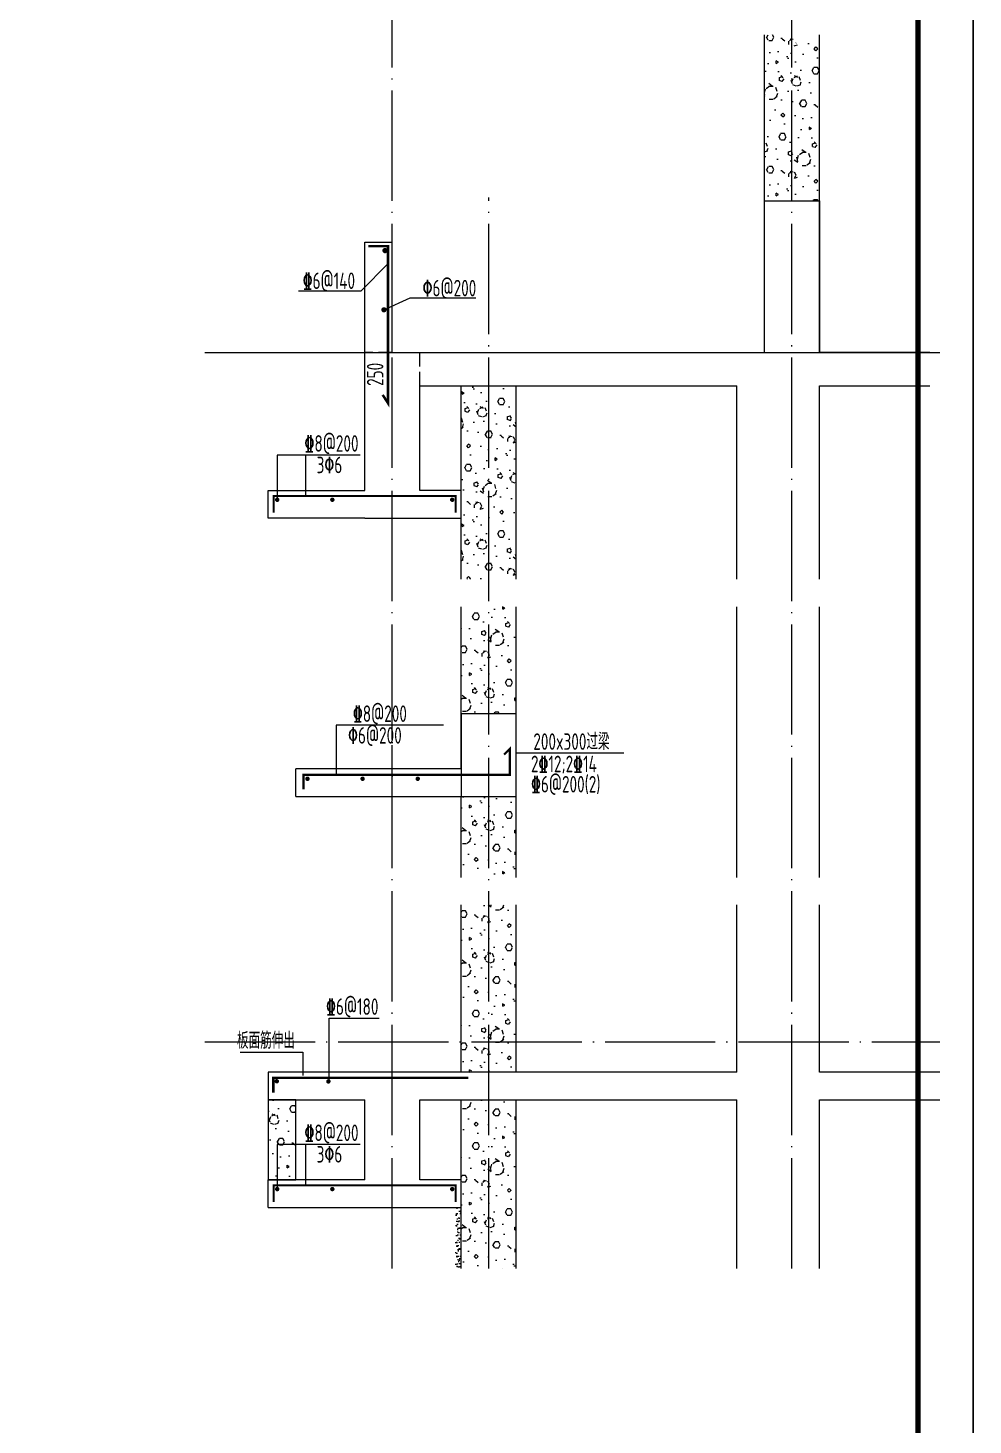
# Model space of a CAD drawing. Extents: x 5874492 to 7194610, y -939842 to -279257.
# Drawn here: x 6063812 to 6067241, y -761879 to -756813 of the extents above; entities that cross this region are included whole.
import ezdxf
from ezdxf.enums import TextEntityAlignment as Align

# ---------------------------------------------------------------- set-up
doc = ezdxf.new("R2010")
doc.units = 0
doc.header["$LTSCALE"] = 1000
doc.linetypes.add('DASH', pattern=[0.35, 0.25, -0.1])
doc.linetypes.add('DOTE', pattern=[2.42, 2, -0.2, 0.02, -0.2])
for name, color, linetype, lineweight in [('A-大样-填充', 8, 'Continuous', 9), ('A-轴线-塔楼', 1, 'DOTE', 9), ('A-轴线-隔墙', 41, 'DOTE', 9), ('S-墙柱-REIN', 1, 'Continuous', 20), ('S-大样-DIM', 3, 'Continuous', 20), ('S-大样-HATCH', 251, 'Continuous', 20), ('S-大样-REIN', 1, 'Continuous', 20), ('S-大样-实线', 2, 'Continuous', 20), ('S-大样-文字', 7, 'Continuous', 20), ('S-大样-虚线', 4, 'DASH', 20), ('S-通用-TEXT', 7, 'Continuous', 20)]:
    doc.layers.add(name, color=color, linetype=linetype, lineweight=lineweight)
doc.layers.add('Y-云图图框', color=7, linetype='Continuous')
doc.styles.add('_YT_Name', font='', dxfattribs={"width": 0.8})
doc.styles.add('_YT_Sign_Text', font='ros.shx', dxfattribs={"width": 0.8, "bigfont": 'hztxt.shx'})
doc.styles.get("Standard").update_dxf_attribs({"font": 'gbenor.shx', "bigfont": 'gbcbig.shx'})
doc.styles.add('TSSD_Rein', font='tssdeng.shx', dxfattribs={"width": 0.7, "bigfont": 'hztxt.shx'})
doc.styles.get('_YT_Name').set_extended_font_data('SimHei')
pattern_1 = [(0, (5312650.78, -1533809.2), (120, 240), [0, -240]), (0, (5312510.38, -1533841.6), (120, 240), [0, -240]), (0, (5312588.38, -1533844), (120, 240), [0, -240]), (0, (5312673.58, -1533773.2), (120, 240), [0, -240]), (0, (5312573.98, -1533856), (120, 240), [0, -240]), (0, (5312697.58, -1533622), (120, 240), [0, -240]), (0, (5312624.38, -1533641.2), (120, 240), [0, -240]), (0, (5312662.78, -1533671.2), (120, 240), [0, -240]), (0, (5312467.18, -1533676), (120, 240), [0, -240]), (0, (5312584.78, -1533686.8), (120, 240), [0, -240]), (0, (5312539.18, -1533748), (120, 240), [0, -240]), (0, (5312541.58, -1533838), (120, 240), [0, -240]), (0, (5312631.58, -1533847.6), (120, 240), [0, -240]), (0, (5312697.58, -1533742), (120, 240), [0, -240]), (0, (5312473.18, -1533779.2), (120, 240), [0, -240]), (0, (5312493.58, -1533738.4), (120, 240), [0, -240]), (0, (5312587.18, -1533755.2), (120, 240), [0, -240]), (0, (5312553.58, -1533790), (120, 240), [0, -240]), (0, (5312534.38, -1533710.8), (120, 240), [0, -240]), (0, (5312564.38, -1533620.8), (120, 240), [0, -240]), (0, (5312482.78, -1533829.6), (120, 240), [0, -240]), (0, (5312614.78, -1533670), (120, 240), [0, -240]), (0, (5312503.18, -1533666.4), (120, 240), [0, -240]), (0, (5312483.98, -1533635.2), (120, 240), [0, -240]), (130.601294, (5312682.839, -1533697.144), (-599.99999337, 720.00000315), [10.53662, -4414.8444]), (18.434949, (5312665.696, -1533692.573), (599.9999978, 239.9999982), [10.842096, -1507.05116]), (90, (5312665.7, -1533702.86), (120, 240), [10.285714, -469.71426]), (161.565051, (5312675.982, -1533706.287), (-600.000003, 239.9999821), [10.842096, -1507.05116]), (53.1301023, (5312675.98, -1533706.287), (120.0000002, 239.9999999), [11.42857, -1188.5714]), (135, (5312685.125, -1533828.57), (-120.0000145, 239.999984), [9.697464, -669.12504]), (45, (5312671.41, -1533828.57), (119.999999, 239.999999), [9.697464, -669.12504]), (135, (5312678.27, -1533835.43), (-120.0000145, 239.999984), [9.697464, -669.12504]), (45, (5312678.27, -1533835.43), (119.999999, 239.999999), [9.697464, -669.12504]), (116.56505, (5312569.7, -1533667.43), (-2e-05, 479.999987), [12.77753, -255.5506]), (180, (5312563.98, -1533656), (-120, 240), [13.714286, -226.2857]), (63.434949, (5312544.55, -1533667.43), (1e-06, 479.999998), [12.77753, -255.5506]), (116.56505, (5312550.27, -1533678.86), (-2e-05, 479.999987), [12.77753, -255.5506]), (0, (5312550.27, -1533678.86), (120, 240), [13.714286, -226.2857]), (63.434949, (5312563.98, -1533678.86), (1e-06, 479.999998), [12.77753, -255.5506]), (107.102728, (5312659.982, -1533748.573), (-359.99998624, 1200.000001936), [15.54454, -6513.161]), (143.972626, (5312655.41, -1533733.716), (-2279.9999711, 1679.9999981), [15.54454, -3248.808]), (180, (5312642.84, -1533724.57), (-120, 240), [14.85714, -225.14284]), (36.0273733, (5312615.41, -1533733.716), (2279.99998315, 1679.9999819), [15.54454, -3248.808]), (71.565051, (5312610.84, -1533747.43), (360.0000018, 1199.999998), [14.456126, -1503.43712]), (107.102728, (5312615.4105, -1533762.287), (-359.99998624, 1200.000001936), [15.54454, -6513.161]), (143.972626, (5312627.982, -1533771.43), (-2279.9999711, 1679.9999981), [15.54454, -3248.808]), (0, (5312627.98, -1533771.43), (120, 240), [14.85714, -225.14284]), (36.0273733, (5312642.84, -1533771.43), (2279.99998315, 1679.9999819), [15.54454, -3248.808]), (71.565051, (5312655.41, -1533762.287), (360.0000018, 1199.999998), [14.456126, -1503.43712]), (150.255118, (5312662.268, -1533636.573), (-360.00000085, 239.999997), [9.21401, -1925.72784]), (90, (5312654.27, -1533641.14), (120, 240), [9.14286, -470.8571]), (29.7448813, (5312654.268, -1533641.144), (360.0000002, 239.9999989), [9.21401, -1925.72784]), (116.56505, (5312606.27, -1533806.86), (-2e-05, 479.999987), [12.77753, -255.5506]), (168.690067, (5312600.553, -1533795.43), (-1080.0000008, 239.999994), [11.6549, -2435.8742]), (41.1859251, (5312579.982, -1533801.144), (2999.99998182, 2639.99997692), [12.14874, -5090.3208]), (90, (5312579.98, -1533812.57), (120, 240), [11.42857, -468.5714]), (138.814074, (5312589.125, -1533820.573), (-2999.99994668, 2640.00001681), [12.14874, -5090.3208]), (16.6992442, (5312589.125, -1533820.573), (3959.99997021, 1199.99998743), [11.93178, -4999.415]), (60.9453959, (5312600.553, -1533817.144), (119.99999968, 239.99999788), [11.766434, -4930.1358]), (109.983106, (5312505.696, -1533706.287), (-600.00000226, 1679.99999555), [13.3768, -5604.879]), (155.556045, (5312501.125, -1533693.716), (-1560.00000595, 719.99998504), [13.809194, -5786.0526]), (24.4439547, (5312475.982, -1533693.716), (1560.00000078, 719.99999654), [13.809194, -5786.0526]), (70.0168934, (5312471.411, -1533706.287), (600.00000181, 1679.99999583), [13.3768, -5604.879]), (109.983106, (5312475.982, -1533718.858), (-600.00000226, 1679.99999555), [13.3768, -5604.879]), (160.016893, (5312488.553, -1533723.43), (-600.00000035, 239.99998907), [13.3768, -2795.751]), (19.9831065, (5312488.553, -1533723.43), (599.9999967, 239.9999996), [13.3768, -2795.751]), (70.0168934, (5312501.125, -1533718.858), (600.00000181, 1679.99999583), [13.3768, -5604.879]), (122.005383, (5312594.84, -1533728), (-120.0000161, 239.99998775), [10.781693, -2253.3736]), (18.434949, (5312578.84, -1533722.287), (599.9999978, 239.9999982), [10.842096, -1507.05116]), (90, (5312578.84, -1533732.57), (120, 240), [10.285714, -469.71426]), (161.565051, (5312589.125, -1533736), (-600.000003, 239.9999821), [10.842096, -1507.05116]), (54.4623222, (5312589.125, -1533736.001), (839.99999878, 1199.9999982), [9.83123, -4119.2846]), (116.56505, (5312525.12, -1533786.29), (-2e-05, 479.999987), [12.77753, -255.5506]), (180, (5312519.4, -1533774.86), (-120, 240), [12.57143, -227.42856]), (59.0362434, (5312499.982, -1533786.287), (120.0000004, 239.99999884), [13.32789, -2785.5288]), (120.963756, (5312506.84, -1533797.715), (-120.0000164, 239.99998898), [13.32789, -2785.5288]), (0, (5312506.84, -1533797.72), (120, 240), [12.57143, -227.42856]), (63.434949, (5312519.4, -1533797.72), (1e-06, 479.999998), [12.77753, -255.5506])]

# ---------------------------------------------------------------- blocks, each defined once
blk = doc.blocks.new('ECMCTK_A1_竖_单行图名--0')
at = {"color": 4}
blk.add_lwpolyline([(0, 0), (594, 0), (594, 841), (0, 841)], close=True, dxfattribs=at)
at = {"const_width": 1}
blk.add_lwpolyline([(10, 10), (584, 10), (584, 816), (10, 816)], close=True, dxfattribs=at)
at = {"color": 80, "flags": 3}
for tag, height, p in [('YTHQINS', 3, (593.31, 817.5)), ('ECMCKEY', 3, (440.09, 590.57)), ('YTTQINS', 3.75, (595.35, 11.88)), ('YTFRAME', 3, (375.97, 4.92)), ('YTBARCODE_T1', 3, (493.74, 4.57))]:
    blk.add_attdef(tag, text='', height=height, dxfattribs=at).set_placement(p, align=Align.MIDDLE_CENTER)
for tag, height, style, width, p in [('证书编号', 4, '_YT_Sign_Text', 0.8, (461.87, 43.81)), ('审查批准号', 4, '_YT_Sign_Text', 0.8, (514.06, 43.81)), ('工程号', 4, '_YT_Sign_Text', 0.5, (557.08, 44.12)), ('设计单位', 6, '_YT_Name', 0.8, (376.75, 38.6)), ('建设单位', 4, '_YT_Sign_Text', 0.8, (487.96, 36.11)), ('阶段', 4, '_YT_Sign_Text', 0.8, (557.08, 35.81)), ('项目号', 4, '_YT_Sign_Text', 0.5, (575.08, 33.72)), ('项目名称', 4, '_YT_Sign_Text', 0.8, (487.96, 28.11)), ('专业', 4, '_YT_Sign_Text', 0.8, (557.08, 27.31)), ('图纸编号', 4, '_YT_Sign_Text', 0.5, (556.93, 19.36)), ('图纸名称', 4.5, '_YT_Name', 0.8, (488.39, 15.06)), ('出图比例', 4.2, '_YT_Sign_Text', 0.8, (434.82, 11.78)), ('日期', 4, '_YT_Sign_Text', 0.5, (556.88, 12.13)), ('版本号', 4, '_YT_Sign_Text', 0.8, (575.08, 13))]:
    blk.add_attdef(tag, text='', height=height, dxfattribs=dict(style=style, width=width)).set_placement(p, align=Align.CENTER)
at = {"style": '_YT_Sign_Text', "width": 0.8, "flags": 3}
for tag, p, height in [('{审定人}', (358.87, 26.45), 6.24), ('{校对人}', (411.35, 26.53), 6.24), ('[审定人]', (343.95, 27.81), 4.1), ('[校对人]', (395.23, 27.82), 4.1), ('{审核人}', (359.98, 18.44), 6.24), ('{设计人}', (411.48, 18.54), 6.24), ('[审核人]', (344.01, 19.76), 4.1), ('[设计人]', (395.47, 20.21), 4.1), ('[项目负责人]', (343.78, 12.01), 4.1), ('{项目负责人}', (361.28, 10.72), 6.24), ('[专业负责人]', (395.74, 11.77), 4.1), ('{专业负责人}', (411.58, 10.36), 6.24)]:
    blk.add_attdef(tag, p, '', height=height, dxfattribs=at)
at = {"color": 80, "flags": 3}
for tag, p in [('YTBZSIT', (10, 10)), ('EXT_TK_LEFT', (10, 10)), ('YTQRCODE', (304.56, 12.07))]:
    blk.add_attdef(tag, p, '', height=3, dxfattribs=at)
blk = doc.blocks.new('空调板大样')
at = {"layer": 'S-墙柱-REIN', "const_width": 8, "elevation": 0}
blk.add_lwpolyline([(727.8, 133.3), (749, 154.5), (749, 59.6), (0, 59.6), (0, 6.7)], dxfattribs=at)
at = {"layer": 'S-墙柱-REIN', "const_width": 8}
for points in [[(18.5, 45.5, 1), (10.5, 45.5, 1)], [(218.5, 45.5, 1), (210.5, 45.5, 1)], [(418.5, 45.5, 1), (410.5, 45.5, 1)]]:
    blk.add_lwpolyline(points, format="xyb", close=True, dxfattribs=at)
at = {"layer": 'S-大样-实线', "elevation": 0}
blk.add_lwpolyline([(572, -19), (772, -19), (772, 281), (572, 281)], close=True, dxfattribs=at)
at = {"layer": 'S-通用-TEXT'}
blk.add_line((1162.3, 138.3, 0), (773.2, 138.3, 0), dxfattribs=at)
at = {"layer": 'S-通用-TEXT', "elevation": 0}
blk.add_lwpolyline([(507.7, 239.6), (118.6, 239.6), (118.6, 59.6)], dxfattribs=at)
at = {"layer": 'S-通用-TEXT', "style": 'TSSD_Rein', "width": 0.7}
for s, p in [('\x848@200', (179.2, 251.6, 0)), ('\x826@200', (161.7, 172.8, 0)), ('200x300过梁', (833.9, 150.4, 0)), ('2\x8412;2\x8414', (825.3, 69.2, 0)), ('\x846@200(2)', (825.3, -4.3, 0))]:
    blk.add_text(s, height=60, dxfattribs=at).set_placement(p)
blk = doc.blocks.new('20191015.22152046')
at = {"layer": 'S-墙柱-REIN', "ltscale": 0.2, "const_width": 9}
blk.add_lwpolyline([(253.6, 570), (324.8, 570), (324.8, 0), (305.4, 30.4)], dxfattribs=at)
at = {"layer": 'S-大样-REIN', "const_width": 9.5}
for points in [[(309, 553.6, 1), (318.5, 553.6, 1)], [(305.1, 339, 1), (314.6, 339, 1)]]:
    blk.add_lwpolyline(points, format="xyb", close=True, dxfattribs=at)
at = {"layer": 'S-大样-虚线', "ltscale": 0.2}
for points in [[(340, 183.7), (240, 183.7)], [(440, 63.7), (440, 183.7)]]:
    blk.add_lwpolyline(points, dxfattribs=at)
at = {"layer": 'S-通用-TEXT'}
for p, q in [((227.1, 408.3), (324.8, 506.5)), ((0, 408.3), (227.1, 408.3))]:
    blk.add_line(p, q, dxfattribs=at)
blk.add_lwpolyline([(309.8, 339), (404.5, 382.2), (642.9, 382.2)], dxfattribs=at)
at = {"layer": 'S-通用-TEXT', "style": 'TSSD_Rein', "width": 0.7}
for s, p in [('\x846@140', (15, 414.2, 0)), ('\x826@200', (450.1, 387.6, 0))]:
    blk.add_text(s, height=60, dxfattribs=at).set_placement(p)
blk.add_text('250', height=60, rotation=90, dxfattribs=at).set_placement((308, 62.8))
blk = doc.blocks.new('sadfhfdhgfjhgjhgj')
at = {"layer": 'S-大样-REIN', "const_width": 9, "elevation": 0}
blk.add_lwpolyline([(6114407.1, -1579845.8), (6114407.1, -1579791.8), (6115115, -1579791.8), (6115115, -1579791.8), (6115115, -1579791.8)], dxfattribs=at)
at = {"layer": 'S-大样-REIN', "const_width": 8, "elevation": 0}
for points in [[(6114423.6, -1579804, 1), (6114415.6, -1579804, 1)], [(6114610.9, -1579804.7, 1), (6114602.9, -1579804.7, 1)]]:
    blk.add_lwpolyline(points, format="xyb", close=True, dxfattribs=at)
at = {"layer": 'S-大样-文字', "elevation": 0}
for points in [[(6114610.1, -1579802.4), (6114610.1, -1579575.4), (6114791.6, -1579575.4)], [(6114287.3, -1579698.3), (6114514.4, -1579698.3), (6114514.4, -1579783)]]:
    blk.add_lwpolyline(points, dxfattribs=at)
at = {"layer": 'S-大样-文字', "style": 'TSSD_Rein', "width": 0.7}
for s, p in [('\x846@180', (6114598.2, -1579563.3, 0)), ('板面筋伸出', (6114275.3, -1579686.2, 0))]:
    blk.add_text(s, height=60, dxfattribs=at).set_placement(p)

msp = doc.modelspace()

# ---------------------------------------------------------------- hatches: boundary and pattern name
at = {"layer": 'A-大样-填充', "ltscale": 0.5}
h = msp.add_hatch(dxfattribs=at)
h.set_pattern_fill('加气混凝土', color=256, scale=20)
h.set_pattern_definition([(0, (5309683.28, -1539749.7), (120, 240), [0, -240]), (0, (5309542.88, -1539782.1), (120, 240), [0, -240]), (0, (5309620.88, -1539784.5), (120, 240), [0, -240]), (0, (5309706.08, -1539713.7), (120, 240), [0, -240]), (0, (5309606.48, -1539796.5), (120, 240), [0, -240]), (0, (5309730.08, -1539562.5), (120, 240), [0, -240]), (0, (5309656.88, -1539581.7), (120, 240), [0, -240]), (0, (5309695.28, -1539611.7), (120, 240), [0, -240]), (0, (5309499.68, -1539616.5), (120, 240), [0, -240]), (0, (5309617.28, -1539627.3), (120, 240), [0, -240]), (0, (5309571.68, -1539688.5), (120, 240), [0, -240]), (0, (5309574.08, -1539778.5), (120, 240), [0, -240]), (0, (5309664.08, -1539788.1), (120, 240), [0, -240]), (0, (5309730.08, -1539682.5), (120, 240), [0, -240]), (0, (5309505.68, -1539719.7), (120, 240), [0, -240]), (0, (5309526.08, -1539678.9), (120, 240), [0, -240]), (0, (5309619.68, -1539695.7), (120, 240), [0, -240]), (0, (5309586.08, -1539730.5), (120, 240), [0, -240]), (0, (5309566.88, -1539651.3), (120, 240), [0, -240]), (0, (5309596.88, -1539561.3), (120, 240), [0, -240]), (0, (5309515.28, -1539770.1), (120, 240), [0, -240]), (0, (5309647.28, -1539610.5), (120, 240), [0, -240]), (0, (5309535.68, -1539606.9), (120, 240), [0, -240]), (0, (5309516.48, -1539575.7), (120, 240), [0, -240]), (130.601294, (5309715.339, -1539637.644), (-599.99999337, 720.00000315), [10.53662, -4414.8444]), (18.4349488, (5309698.196, -1539633.073), (599.9999978, 239.9999982), [10.842096, -1507.05116]), (90, (5309698.2, -1539643.36), (120, 240), [10.285714, -469.71426]), (161.565051, (5309708.482, -1539646.787), (-600.000003, 239.9999821), [10.842096, -1507.05116]), (53.1301023, (5309708.48, -1539646.787), (120.0000002, 239.9999999), [11.42857, -1188.5714]), (135, (5309717.625, -1539769.07), (-120.0000145, 239.999984), [9.697464, -669.12504]), (45, (5309703.91, -1539769.07), (119.999999, 239.999999), [9.697464, -669.12504]), (135, (5309710.77, -1539775.93), (-120.0000145, 239.999984), [9.697464, -669.12504]), (45, (5309710.77, -1539775.93), (119.999999, 239.999999), [9.697464, -669.12504]), (116.56505, (5309602.2, -1539607.93), (-2e-05, 479.999987), [12.77753, -255.5506]), (180, (5309596.48, -1539596.5), (-120, 240), [13.714286, -226.2857]), (63.434949, (5309577.05, -1539607.93), (1e-06, 479.999998), [12.77753, -255.5506]), (116.56505, (5309582.77, -1539619.36), (-2e-05, 479.999987), [12.77753, -255.5506]), (0, (5309582.77, -1539619.36), (120, 240), [13.714286, -226.2857]), (63.434949, (5309596.48, -1539619.36), (1e-06, 479.999998), [12.77753, -255.5506]), (107.102728, (5309692.482, -1539689.073), (-359.99998624, 1200.000001936), [15.54454, -6513.161]), (143.972626, (5309687.91, -1539674.215), (-2279.9999711, 1679.9999981), [15.54454, -3248.808]), (180, (5309675.34, -1539665.07), (-120, 240), [14.85714, -225.14284]), (36.0273733, (5309647.91, -1539674.215), (2279.99998315, 1679.9999819), [15.54454, -3248.808]), (71.565051, (5309643.34, -1539687.93), (360.0000018, 1199.999998), [14.456126, -1503.43712]), (107.102728, (5309647.9105, -1539702.787), (-359.99998624, 1200.000001936), [15.54454, -6513.161]), (143.972626, (5309660.482, -1539711.93), (-2279.9999711, 1679.9999981), [15.54454, -3248.808]), (0, (5309660.48, -1539711.93), (120, 240), [14.85714, -225.14284]), (36.0273733, (5309675.339, -1539711.93), (2279.99998315, 1679.9999819), [15.54454, -3248.808]), (71.565051, (5309687.91, -1539702.787), (360.0000018, 1199.999998), [14.456126, -1503.43712]), (150.255118, (5309694.768, -1539577.073), (-360.00000085, 239.999997), [9.21401, -1925.72784]), (90, (5309686.77, -1539581.64), (120, 240), [9.14286, -470.8571]), (29.7448813, (5309686.768, -1539581.644), (360.0000002, 239.9999989), [9.21401, -1925.72784]), (116.56505, (5309638.77, -1539747.36), (-2e-05, 479.999987), [12.77753, -255.5506]), (168.690067, (5309633.053, -1539735.93), (-1080.0000008, 239.999994), [11.6549, -2435.8742]), (41.1859251, (5309612.482, -1539741.644), (2999.99998182, 2639.99997692), [12.14874, -5090.3208]), (90, (5309612.48, -1539753.07), (120, 240), [11.42857, -468.5714]), (138.814074, (5309621.625, -1539761.073), (-2999.99994668, 2640.00001681), [12.14874, -5090.3208]), (16.6992442, (5309621.625, -1539761.073), (3959.99997021, 1199.99998743), [11.93178, -4999.415]), (60.9453959, (5309633.053, -1539757.644), (119.99999968, 239.99999788), [11.766434, -4930.1358]), (109.983106, (5309538.196, -1539646.787), (-600.00000226, 1679.99999555), [13.3768, -5604.879]), (155.556045, (5309533.625, -1539634.215), (-1560.00000595, 719.99998504), [13.809194, -5786.0526]), (24.4439547, (5309508.482, -1539634.215), (1560.00000078, 719.99999654), [13.809194, -5786.0526]), (70.0168934, (5309503.911, -1539646.787), (600.00000181, 1679.99999583), [13.3768, -5604.879]), (109.983106, (5309508.482, -1539659.358), (-600.00000226, 1679.99999555), [13.3768, -5604.879]), (160.016893, (5309521.053, -1539663.93), (-600.00000035, 239.99998907), [13.3768, -2795.751]), (19.9831065, (5309521.053, -1539663.93), (599.9999967, 239.9999996), [13.3768, -2795.751]), (70.0168934, (5309533.625, -1539659.358), (600.00000181, 1679.99999583), [13.3768, -5604.879]), (122.005383, (5309627.34, -1539668.5), (-120.0000161, 239.99998775), [10.781693, -2253.3736]), (18.4349488, (5309611.34, -1539662.787), (599.9999978, 239.9999982), [10.842096, -1507.05116]), (90, (5309611.34, -1539673.07), (120, 240), [10.285714, -469.71426]), (161.565051, (5309621.625, -1539676.5), (-600.000003, 239.9999821), [10.842096, -1507.05116]), (54.4623222, (5309621.625, -1539676.501), (839.99999878, 1199.9999982), [9.83123, -4119.2846]), (116.56505, (5309557.62, -1539726.79), (-2e-05, 479.999987), [12.77753, -255.5506]), (180, (5309551.9, -1539715.36), (-120, 240), [12.57143, -227.42856]), (59.0362434, (5309532.482, -1539726.787), (120.0000004, 239.99999884), [13.32789, -2785.5288]), (120.963756, (5309539.34, -1539738.215), (-120.0000164, 239.99998898), [13.32789, -2785.5288]), (0, (5309539.34, -1539738.22), (120, 240), [12.57143, -227.42856]), (63.434949, (5309551.9, -1539738.22), (1e-06, 479.999998), [12.77753, -255.5506])])
h.paths.add_polyline_path([(6066684, -756837.6), (6066609.4, -756837.6), (6066594.5, -756879.6), (6066587.1, -756837.6), (6066484, -756837.6), (6066484, -757440.1), (6066684, -757440.1)])
h = msp.add_hatch(dxfattribs=at)
h.set_pattern_fill('加气混凝土', color=256, scale=20)
h.set_pattern_definition([(0, (5309383.28, -1539749.7), (120, 240), [0, -240]), (0, (5309242.88, -1539782.1), (120, 240), [0, -240]), (0, (5309320.88, -1539784.5), (120, 240), [0, -240]), (0, (5309406.08, -1539713.7), (120, 240), [0, -240]), (0, (5309306.48, -1539796.5), (120, 240), [0, -240]), (0, (5309430.08, -1539562.5), (120, 240), [0, -240]), (0, (5309356.88, -1539581.7), (120, 240), [0, -240]), (0, (5309395.28, -1539611.7), (120, 240), [0, -240]), (0, (5309199.68, -1539616.5), (120, 240), [0, -240]), (0, (5309317.28, -1539627.3), (120, 240), [0, -240]), (0, (5309271.68, -1539688.5), (120, 240), [0, -240]), (0, (5309274.08, -1539778.5), (120, 240), [0, -240]), (0, (5309364.08, -1539788.1), (120, 240), [0, -240]), (0, (5309430.08, -1539682.5), (120, 240), [0, -240]), (0, (5309205.68, -1539719.7), (120, 240), [0, -240]), (0, (5309226.08, -1539678.9), (120, 240), [0, -240]), (0, (5309319.68, -1539695.7), (120, 240), [0, -240]), (0, (5309286.08, -1539730.5), (120, 240), [0, -240]), (0, (5309266.88, -1539651.3), (120, 240), [0, -240]), (0, (5309296.88, -1539561.3), (120, 240), [0, -240]), (0, (5309215.28, -1539770.1), (120, 240), [0, -240]), (0, (5309347.28, -1539610.5), (120, 240), [0, -240]), (0, (5309235.68, -1539606.9), (120, 240), [0, -240]), (0, (5309216.48, -1539575.7), (120, 240), [0, -240]), (130.601294, (5309415.339, -1539637.644), (-599.99999337, 720.00000315), [10.53662, -4414.8444]), (18.4349488, (5309398.196, -1539633.073), (599.9999978, 239.9999982), [10.842096, -1507.05116]), (90, (5309398.2, -1539643.36), (120, 240), [10.285714, -469.71426]), (161.565051, (5309408.482, -1539646.787), (-600.000003, 239.9999821), [10.842096, -1507.05116]), (53.1301023, (5309408.48, -1539646.787), (120.0000002, 239.9999999), [11.42857, -1188.5714]), (135, (5309417.625, -1539769.07), (-120.0000145, 239.999984), [9.697464, -669.12504]), (45, (5309403.91, -1539769.07), (119.999999, 239.999999), [9.697464, -669.12504]), (135, (5309410.77, -1539775.93), (-120.0000145, 239.999984), [9.697464, -669.12504]), (45, (5309410.77, -1539775.93), (119.999999, 239.999999), [9.697464, -669.12504]), (116.56505, (5309302.2, -1539607.93), (-2e-05, 479.999987), [12.77753, -255.5506]), (180, (5309296.48, -1539596.5), (-120, 240), [13.714286, -226.2857]), (63.434949, (5309277.05, -1539607.93), (1e-06, 479.999998), [12.77753, -255.5506]), (116.56505, (5309282.77, -1539619.36), (-2e-05, 479.999987), [12.77753, -255.5506]), (0, (5309282.77, -1539619.36), (120, 240), [13.714286, -226.2857]), (63.434949, (5309296.48, -1539619.36), (1e-06, 479.999998), [12.77753, -255.5506]), (107.102728, (5309392.482, -1539689.073), (-359.99998624, 1200.000001936), [15.54454, -6513.161]), (143.972626, (5309387.91, -1539674.216), (-2279.9999711, 1679.9999981), [15.54454, -3248.808]), (180, (5309375.34, -1539665.07), (-120, 240), [14.85714, -225.14284]), (36.0273733, (5309347.91, -1539674.216), (2279.99998315, 1679.9999819), [15.54454, -3248.808]), (71.565051, (5309343.34, -1539687.93), (360.0000018, 1199.999998), [14.456126, -1503.43712]), (107.102728, (5309347.9105, -1539702.787), (-359.99998624, 1200.000001936), [15.54454, -6513.161]), (143.972626, (5309360.482, -1539711.93), (-2279.9999711, 1679.9999981), [15.54454, -3248.808]), (0, (5309360.48, -1539711.93), (120, 240), [14.85714, -225.14284]), (36.0273733, (5309375.339, -1539711.93), (2279.99998315, 1679.9999819), [15.54454, -3248.808]), (71.565051, (5309387.91, -1539702.787), (360.0000018, 1199.999998), [14.456126, -1503.43712]), (150.255118, (5309394.768, -1539577.073), (-360.00000085, 239.999997), [9.21401, -1925.72784]), (90, (5309386.77, -1539581.64), (120, 240), [9.14286, -470.8571]), (29.7448813, (5309386.768, -1539581.644), (360.0000002, 239.9999989), [9.21401, -1925.72784]), (116.56505, (5309338.77, -1539747.36), (-2e-05, 479.999987), [12.77753, -255.5506]), (168.690067, (5309333.053, -1539735.93), (-1080.0000008, 239.999994), [11.6549, -2435.8742]), (41.1859251, (5309312.482, -1539741.644), (2999.99998182, 2639.99997692), [12.14874, -5090.3208]), (90, (5309312.48, -1539753.07), (120, 240), [11.42857, -468.5714]), (138.814074, (5309321.625, -1539761.073), (-2999.99994668, 2640.00001681), [12.14874, -5090.3208]), (16.6992442, (5309321.625, -1539761.073), (3959.99997021, 1199.99998743), [11.93178, -4999.415]), (60.9453959, (5309333.053, -1539757.644), (119.99999968, 239.99999788), [11.766434, -4930.1358]), (109.983106, (5309238.196, -1539646.787), (-600.00000226, 1679.99999555), [13.3768, -5604.879]), (155.556045, (5309233.625, -1539634.216), (-1560.00000595, 719.99998504), [13.809194, -5786.0526]), (24.4439547, (5309208.482, -1539634.216), (1560.00000078, 719.99999654), [13.809194, -5786.0526]), (70.0168934, (5309203.911, -1539646.787), (600.00000181, 1679.99999583), [13.3768, -5604.879]), (109.983106, (5309208.482, -1539659.358), (-600.00000226, 1679.99999555), [13.3768, -5604.879]), (160.016893, (5309221.053, -1539663.93), (-600.00000035, 239.99998907), [13.3768, -2795.751]), (19.9831065, (5309221.053, -1539663.93), (599.9999967, 239.9999996), [13.3768, -2795.751]), (70.0168934, (5309233.625, -1539659.358), (600.00000181, 1679.99999583), [13.3768, -5604.879]), (122.005383, (5309327.34, -1539668.5), (-120.0000161, 239.99998775), [10.781693, -2253.3736]), (18.4349488, (5309311.34, -1539662.787), (599.9999978, 239.9999982), [10.842096, -1507.05116]), (90, (5309311.34, -1539673.07), (120, 240), [10.285714, -469.71426]), (161.565051, (5309321.625, -1539676.5), (-600.000003, 239.9999821), [10.842096, -1507.05116]), (54.4623222, (5309321.625, -1539676.501), (839.99999878, 1199.9999982), [9.83123, -4119.2846]), (116.56505, (5309257.62, -1539726.79), (-2e-05, 479.999987), [12.77753, -255.5506]), (180, (5309251.9, -1539715.36), (-120, 240), [12.57143, -227.42856]), (59.0362434, (5309232.482, -1539726.787), (120.0000004, 239.99999884), [13.32789, -2785.5288]), (120.963756, (5309239.34, -1539738.215), (-120.0000164, 239.99998898), [13.32789, -2785.5288]), (0, (5309239.34, -1539738.22), (120, 240), [12.57143, -227.42856]), (63.434949, (5309251.9, -1539738.22), (1e-06, 479.999998), [12.77753, -255.5506])])
h.paths.add_polyline_path([(6065584, -758110.1), (6065384, -758110.1), (6065384, -758811.6), (6065584, -758811.6)], flags=17)
h = msp.add_hatch(dxfattribs=at)
h.set_pattern_fill('加气混凝土', color=256, scale=20)
h.set_pattern_definition(pattern_1)
h.paths.add_polyline_path([(6065384, -759299.5), (6065584, -759299.5), (6065584, -759500.1), (6065584, -759500.1), (6065584, -758911.6), (6065384, -758911.6)])
h = msp.add_hatch(dxfattribs=at)
h.set_pattern_fill('加气混凝土', color=256, scale=20)
h.set_pattern_definition(pattern_1)
h.paths.add_polyline_path([(6065584, -759600.1), (6065384, -759600.1), (6065384, -759893.1), (6065584, -759893.1)])
h = msp.add_hatch(dxfattribs=at)
h.set_pattern_fill('加气混凝土', color=256, scale=20)
h.set_pattern_definition(pattern_1)
h.paths.add_polyline_path([(6065384, -760600.1), (6065584, -760600.1), (6065584, -759993.1), (6065384, -759993.1)], flags=17)
h = msp.add_hatch(dxfattribs=at)
h.set_pattern_fill('加气混凝土', color=256, scale=20)
h.set_pattern_definition([(0, (5338268.48, -1535355.14), (120, 240), [0, -240]), (0, (5338128.08, -1535387.54), (120, 240), [0, -240]), (0, (5338206.08, -1535389.94), (120, 240), [0, -240]), (0, (5338291.28, -1535319.14), (120, 240), [0, -240]), (0, (5338191.68, -1535401.94), (120, 240), [0, -240]), (0, (5338315.28, -1535167.94), (120, 240), [0, -240]), (0, (5338242.08, -1535187.14), (120, 240), [0, -240]), (0, (5338280.48, -1535217.14), (120, 240), [0, -240]), (0, (5338084.88, -1535221.94), (120, 240), [0, -240]), (0, (5338202.48, -1535232.74), (120, 240), [0, -240]), (0, (5338156.88, -1535293.94), (120, 240), [0, -240]), (0, (5338159.28, -1535383.94), (120, 240), [0, -240]), (0, (5338249.28, -1535393.54), (120, 240), [0, -240]), (0, (5338315.28, -1535287.94), (120, 240), [0, -240]), (0, (5338090.88, -1535325.14), (120, 240), [0, -240]), (0, (5338111.28, -1535284.34), (120, 240), [0, -240]), (0, (5338204.88, -1535301.14), (120, 240), [0, -240]), (0, (5338171.28, -1535335.94), (120, 240), [0, -240]), (0, (5338152.08, -1535256.74), (120, 240), [0, -240]), (0, (5338182.08, -1535166.74), (120, 240), [0, -240]), (0, (5338100.48, -1535375.54), (120, 240), [0, -240]), (0, (5338232.48, -1535215.94), (120, 240), [0, -240]), (0, (5338120.88, -1535212.34), (120, 240), [0, -240]), (0, (5338101.68, -1535181.14), (120, 240), [0, -240]), (130.601294, (5338300.539, -1535243.087), (-599.99999337, 720.00000315), [10.53662, -4414.8444]), (18.434949, (5338283.396, -1535238.515), (599.9999978, 239.9999982), [10.842096, -1507.05116]), (90, (5338283.4, -1535248.8), (120, 240), [10.285714, -469.71426]), (161.565051, (5338293.68, -1535252.23), (-600.000003, 239.9999821), [10.842096, -1507.05116]), (53.1301023, (5338293.68, -1535252.23), (120.0000002, 239.9999999), [11.42857, -1188.5714]), (135, (5338302.824, -1535374.515), (-120.0000145, 239.999984), [9.697464, -669.12504]), (45, (5338289.11, -1535374.515), (119.999999, 239.999999), [9.697464, -669.12504]), (135, (5338295.97, -1535381.37), (-120.0000145, 239.999984), [9.697464, -669.12504]), (45, (5338295.97, -1535381.37), (119.999999, 239.999999), [9.697464, -669.12504]), (116.56505, (5338187.4, -1535213.37), (-2e-05, 479.999987), [12.77753, -255.5506]), (180, (5338181.68, -1535201.94), (-120, 240), [13.714286, -226.2857]), (63.434949, (5338162.25, -1535213.37), (1e-06, 479.999998), [12.77753, -255.5506]), (116.56505, (5338167.97, -1535224.8), (-2e-05, 479.999987), [12.77753, -255.5506]), (0, (5338167.97, -1535224.8), (120, 240), [13.714286, -226.2857]), (63.434949, (5338181.68, -1535224.8), (1e-06, 479.999998), [12.77753, -255.5506]), (107.102728, (5338277.682, -1535294.515), (-359.99998624, 1200.000001936), [15.54454, -6513.161]), (143.972626, (5338273.11, -1535279.658), (-2279.9999711, 1679.9999981), [15.54454, -3248.808]), (180, (5338260.54, -1535270.52), (-120, 240), [14.85714, -225.14284]), (36.0273733, (5338233.11, -1535279.658), (2279.99998315, 1679.9999819), [15.54454, -3248.808]), (71.565051, (5338228.54, -1535293.372), (360.0000018, 1199.999998), [14.456126, -1503.43712]), (107.102728, (5338233.11, -1535308.23), (-359.99998624, 1200.000001936), [15.54454, -6513.161]), (143.972626, (5338245.682, -1535317.372), (-2279.9999711, 1679.9999981), [15.54454, -3248.808]), (0, (5338245.68, -1535317.37), (120, 240), [14.85714, -225.14284]), (36.0273733, (5338260.539, -1535317.372), (2279.99998315, 1679.9999819), [15.54454, -3248.808]), (71.565051, (5338273.11, -1535308.23), (360.0000018, 1199.999998), [14.456126, -1503.43712]), (150.255118, (5338279.967, -1535182.515), (-360.00000085, 239.999997), [9.21401, -1925.72784]), (90, (5338271.97, -1535187.09), (120, 240), [9.14286, -470.8571]), (29.7448813, (5338271.967, -1535187.087), (360.0000002, 239.9999989), [9.21401, -1925.72784]), (116.56505, (5338223.97, -1535352.8), (-2e-05, 479.999987), [12.77753, -255.5506]), (168.690067, (5338218.253, -1535341.372), (-1080.0000008, 239.999994), [11.6549, -2435.8742]), (41.1859251, (5338197.682, -1535347.087), (2999.99998182, 2639.99997692), [12.14874, -5090.3208]), (90, (5338197.68, -1535358.52), (120, 240), [11.42857, -468.5714]), (138.814074, (5338206.824, -1535366.515), (-2999.99994668, 2640.00001681), [12.14874, -5090.3208]), (16.6992442, (5338206.824, -1535366.515), (3959.99997021, 1199.99998743), [11.93178, -4999.415]), (60.9453959, (5338218.253, -1535363.087), (119.99999968, 239.99999788), [11.766434, -4930.1358]), (109.983106, (5338123.396, -1535252.23), (-600.00000226, 1679.99999555), [13.3768, -5604.879]), (155.556045, (5338118.824, -1535239.658), (-1560.00000595, 719.99998504), [13.809194, -5786.0526]), (24.4439547, (5338093.682, -1535239.658), (1560.00000078, 719.99999654), [13.809194, -5786.0526]), (70.0168934, (5338089.11, -1535252.23), (600.00000181, 1679.99999583), [13.3768, -5604.879]), (109.983106, (5338093.682, -1535264.801), (-600.00000226, 1679.99999555), [13.3768, -5604.879]), (160.016893, (5338106.253, -1535269.372), (-600.00000035, 239.99998907), [13.3768, -2795.751]), (19.9831065, (5338106.253, -1535269.372), (599.9999967, 239.9999996), [13.3768, -2795.751]), (70.0168934, (5338118.824, -1535264.801), (600.00000181, 1679.99999583), [13.3768, -5604.879]), (122.005383, (5338212.539, -1535273.944), (-120.0000161, 239.99998775), [10.781693, -2253.3736]), (18.434949, (5338196.54, -1535268.23), (599.9999978, 239.9999982), [10.842096, -1507.05116]), (90, (5338196.54, -1535278.52), (120, 240), [10.285714, -469.71426]), (161.565051, (5338206.824, -1535281.944), (-600.000003, 239.9999821), [10.842096, -1507.05116]), (54.4623222, (5338206.824, -1535281.944), (839.99999878, 1199.9999982), [9.83123, -4119.2846]), (116.56505, (5338142.82, -1535332.23), (-2e-05, 479.999987), [12.77753, -255.5506]), (180, (5338137.1, -1535320.8), (-120, 240), [12.57143, -227.42856]), (59.0362434, (5338117.682, -1535332.23), (120.0000004, 239.99999884), [13.32789, -2785.5288]), (120.963756, (5338124.539, -1535343.658), (-120.0000164, 239.99998898), [13.32789, -2785.5288]), (0, (5338124.54, -1535343.66), (120, 240), [12.57143, -227.42856]), (63.434949, (5338137.1, -1535343.66), (1e-06, 479.999998), [12.77753, -255.5506])])
h.paths.add_polyline_path([(6064684, -760700.1), (6064684, -760990.1), (6064784, -760990.1), (6064784, -760700.1)])
h = msp.add_hatch(dxfattribs=at)
h.set_pattern_fill('加气混凝土', color=256, scale=20)
h.set_pattern_definition(pattern_1)
h.paths.add_polyline_path([(6065584, -760700.1), (6065384, -760700.1), (6065384, -761311.6), (6065584, -761311.6)], flags=17)
h = msp.add_hatch(dxfattribs=at)
h.set_pattern_fill('砂灰土', color=256, scale=5)
h.set_pattern_definition([(37.5, (5312579.982, -1533736.001), (-0.62993358, 19.2682377), [0, -15.2, 0, -17, 0, -16.25]), (7.5, (5312579.982, -1533736), (17.69776705, 28.22146065), [0, -8.2, 0, -13.7, 0, -5.25]), (327.5, (5312567.682, -1533736.001), (31.14141862, 0.05659054), [0, -5, 0, -18, 0, -23.5]), (317.5, (5312567.682, -1533736), (30.06126605, 8.77675565), [0, -2.5, 0, -11.8, 0, -13.5])])
h.paths.add_polyline_path([(6065384, -761090.1), (6065364, -761090.1), (6065364, -761311.6), (6065384, -761311.6)])

# ---------------------------------------------------------------- linework, layer by layer
at = {"layer": 'A-轴线-塔楼', "ltscale": 0.2}
for p, q in [((6066584, -761311.6), (6066584, -755659.1)), ((6064454.1, -757990.1), (6067121, -757990.1)), ((6064754.1, -757990.1), (6067121, -757990.1)), ((6064454.1, -760490.1), (6067121, -760490.1))]:
    msp.add_line(p, q, dxfattribs=at)
at = {"layer": 'A-轴线-塔楼', "ltscale": 0.05}
msp.add_line((6065134, -759635.1), (6065134, -759300.1), dxfattribs=at)
at = {"layer": 'A-轴线-隔墙', "ltscale": 0.2}
for p, q in [((6065134, -761311.6), (6065134, -755665)), ((6065484, -761311.6), (6065484, -757427))]:
    msp.add_line(p, q, dxfattribs=at)
at = {"layer": 'S-墙柱-REIN', "ltscale": 0.2, "const_width": 8}
for points in [[(6065364, -758570.1), (6065364, -758510.1), (6064704, -758510.1), (6064704, -758570.1)], [(6065364, -761070.1), (6065364, -761010.1), (6064704, -761010.1), (6064704, -761070.1)]]:
    msp.add_lwpolyline(points, dxfattribs=at)
at = {"layer": 'S-墙柱-REIN', "const_width": 8, "elevation": 0}
for points in [[(6064720.7, -758523.7, 1), (6064712.7, -758523.7, 1)], [(6064920.7, -758523.7, 1), (6064912.7, -758523.7, 1)], [(6065355.7, -758523.7, 1), (6065347.7, -758523.7, 1)], [(6064720.7, -761023.7, 1), (6064712.7, -761023.7, 1)], [(6064920.7, -761023.7, 1), (6064912.7, -761023.7, 1)], [(6065355.7, -761023.7, 1), (6065347.7, -761023.7, 1)]]:
    msp.add_lwpolyline(points, format="xyb", close=True, dxfattribs=at)
at = {"layer": 'S-大样-实线'}
for p, q in [((6066484, -757790.1), (6066484, -756837.6)), ((6066684, -757790.1), (6066684, -756837.6)), ((6065384, -758811.6), (6065384, -758110.1)), ((6065584, -758811.6), (6065584, -758110.1)), ((6065384, -759500.1), (6065384, -758911.6)), ((6065584, -759500.1), (6065584, -758911.6)), ((6065384, -759893.1), (6065384, -759600.1)), ((6065584, -759893.1), (6065584, -759600.1)), ((6065384, -760600.1), (6065384, -759993.1)), ((6065584, -760600.1), (6065584, -759993.1)), ((6065384, -761311.6), (6065384, -760700.1)), ((6065584, -761311.6), (6065584, -760700.1))]:
    msp.add_line(p, q, dxfattribs=at)
at = {"layer": 'S-大样-实线', "ltscale": 0.5}
for p, q in [((6065034, -758490.1), (6065034, -757590.1)), ((6065034, -757590.1), (6065134, -757590.1)), ((6065134, -757990.1), (6065134, -757590.1)), ((6066484, -757990.1), (6066484, -757790.1)), ((6066684, -757990.1), (6066684, -757790.1)), ((6065134, -757990.1), (6066484, -757990.1)), ((6067084, -757990.1), (6066684, -757990.1)), ((6065234, -758110.1), (6066384, -758110.1)), ((6065234, -758490.1), (6065234, -758110.1)), ((6066384, -758811.6), (6066384, -758110.1)), ((6066684, -758811.6), (6066684, -758110.1)), ((6066684, -758110.1), (6067084, -758110.1)), ((6065034, -758590.1), (6065234, -758590.1)), ((6066384, -759893.1), (6066384, -758911.6)), ((6066684, -759893.1), (6066684, -758911.6)), ((6065384, -759500.1), (6064784, -759500.1)), ((6064784, -759600.1), (6064784, -759500.1)), ((6065584, -759600.1), (6065584, -759500.1)), ((6065584, -759500.1), (6065584, -759500.1)), ((6064784, -759600.1), (6065584, -759600.1)), ((6066384, -760600.1), (6066384, -759993.1)), ((6066684, -760600.1), (6066684, -759993.1)), ((6066384, -760600.1), (6064684, -760600.1)), ((6067121, -760600.1), (6066684, -760600.1)), ((6064684, -760700.1), (6065034, -760700.1)), ((6065034, -760990.1), (6065034, -760700.1)), ((6065234, -760700.1), (6066384, -760700.1)), ((6065234, -760990.1), (6065234, -760700.1)), ((6066384, -761311.6), (6066384, -760700.1)), ((6066684, -760700.1), (6067121, -760700.1)), ((6066684, -761311.6), (6066684, -760700.1)), ((6065034, -760990.1), (6064684, -760990.1)), ((6064684, -761090.1), (6065234, -761090.1))]:
    msp.add_line(p, q, dxfattribs=at)
for points in [[(6066484, -757990.1), (6066484, -757440.1), (6066684, -757440.1), (6066684, -757990.1)], [(6065034, -758590.1), (6064684, -758590.1), (6064684, -758490.1), (6065034, -758490.1)], [(6065234, -758590.1), (6065384, -758590.1), (6065384, -758490.1), (6065234, -758490.1)], [(6064684, -760600.1), (6064684, -760600.1), (6064684, -760700.1), (6064684, -760700.1)], [(6064684, -761090.1), (6064684, -761090.1), (6064684, -760990.1), (6064684, -760990.1)], [(6065234, -761090.1), (6065384, -761090.1), (6065384, -760990.1), (6065234, -760990.1)]]:
    msp.add_lwpolyline(points, dxfattribs=at)
at = {"layer": 'S-大样-实线'}
msp.add_lwpolyline([(6064684, -760700.1), (6064684, -760990.1), (6064784, -760990.1), (6064784, -760700.1), (6064684, -760700.1)], dxfattribs=at)
at = {"layer": 'S-通用-TEXT'}
for p, q in [((6065017.7, -758361.6), (6064716.7, -758361.6)), ((6064716.7, -758361.6), (6064716.7, -758523.7, 0)), ((6064819.1, -758361.6), (6064819.1, -758510.1)), ((6065017.7, -760861.6), (6064716.7, -760861.6)), ((6064716.7, -760861.6), (6064716.7, -761023.7, 0)), ((6064819.1, -760861.6), (6064819.1, -761010.1))]:
    msp.add_line(p, q, dxfattribs=at)

# ---------------------------------------------------------------- block references
at = {"layer": 'S-墙柱-REIN', "ltscale": 0.2}
msp.add_blockref('20191015.22152046', (6064794, -758173.8), dxfattribs=at)
at = {"layer": 'S-大样-DIM'}
msp.add_blockref('sadfhfdhgfjhgjhgj', (-49704.5, 819171.4), dxfattribs=at)
at = {"layer": 'S-大样-HATCH', "ltscale": 0.2}
msp.add_blockref('空调板大样', (6064812, -759581.1, 0), dxfattribs=at)
at = {"layer": 'Y-云图图框', "xscale": 20, "yscale": 20, "zscale": 20}
msp.add_blockref('ECMCTK_A1_竖_单行图名--0', (6055361.3, -770562), dxfattribs=at)

# ---------------------------------------------------------------- texts
at = {"layer": 'S-通用-TEXT', "style": 'TSSD_Rein', "width": 0.7}
for s, p in [('\x848@200', (6064815.7, -758349.5)), ('3\x826', (6064859.7, -758427.5)), ('\x848@200', (6064815.7, -760849.5)), ('3\x826', (6064859.7, -760927.5))]:
    msp.add_text(s, height=60, dxfattribs=at).set_placement(p)

doc.saveas('drawing.dxf')
